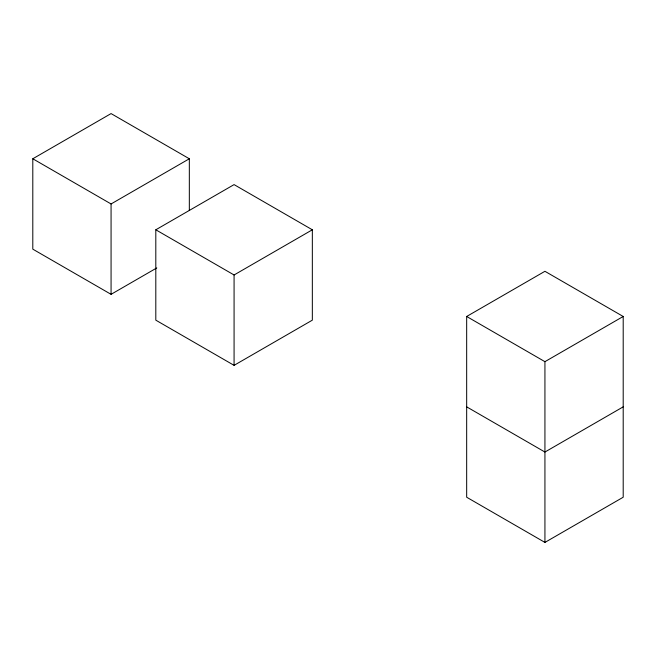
<?xml version="1.0" encoding="UTF-8"?>
<svg xmlns="http://www.w3.org/2000/svg" width="656" height="656" viewBox="0 0 656 656"><rect width="100%" height="100%" fill="white"/><g stroke="black" fill="none" stroke-linecap="round" stroke-linejoin="round"><path stroke-width="0.98" d="M156.792 267.927L111.069 294.331L32.8 249.149L32.8 158.768L111.069 113.586L189.33 158.768L189.33 210.56M32.8 158.768L111.069 203.959L189.33 158.768M155.808 229.789L234.077 184.607L312.338 229.789L312.338 320.161L234.077 365.351L155.808 320.161L155.808 229.789L234.077 274.979L312.338 229.789M466.67 316.479L544.931 271.297L623.2 316.479L623.2 497.232L544.931 542.414L466.67 497.232L466.67 316.479L544.931 361.669L623.2 316.479M623.2 406.851L544.931 452.041L466.67 406.851M544.931 361.669L544.931 542.414M234.077 274.979L234.077 365.351M111.069 203.959L111.069 294.331"/></g></svg>
